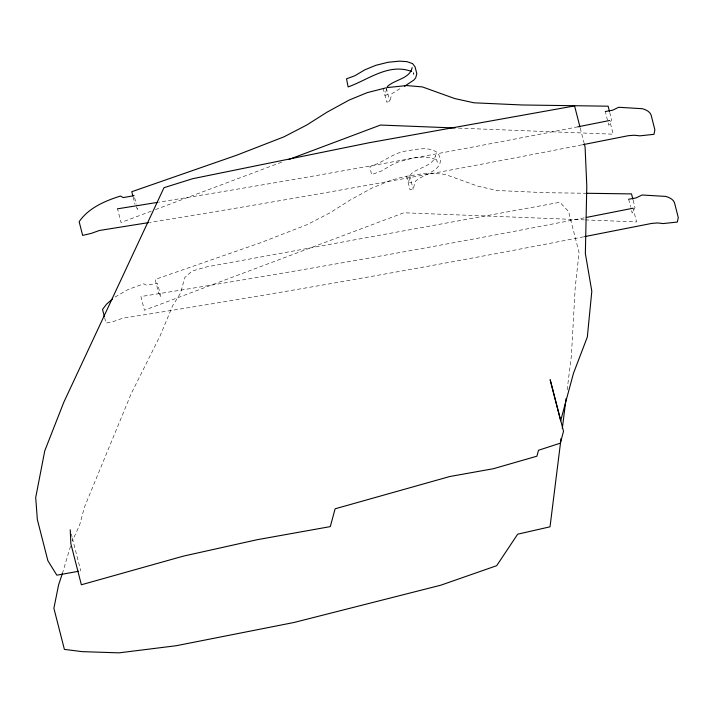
<?xml version="1.0" encoding="UTF-8"?>
<svg xmlns="http://www.w3.org/2000/svg" width="714" height="714" viewBox="0 0 714 714"><rect width="100%" height="100%" fill="white"/><g stroke="black" fill="none" stroke-linecap="round" stroke-linejoin="round"><path stroke-width="0.54" stroke-dasharray="3.57 2.68" d="M567.139 389.871L571.414 355.634L575.216 287.519L579.072 252.613L568.567 211.522L559.874 202.294L206.605 266.893L192.075 271.043L184.792 277.532L180.615 293.008L172.752 305.556L160.052 335.973L131.108 393.905L84.511 506.976L79.718 524.754L72.248 541.185M70.525 546.264L62.413 573.422M386.658 88.884L384.935 95.265L388.041 94.632M383.186 88.42L386.685 102.12L389.79 101.486L391.897 93.695L401.982 87.42M406.569 176.135L410.068 189.835L413.183 189.201L415.28 181.41C424.027 173.261 448.365 170.084 437.664 152.832C429.203 146.2 417.137 149.28 407.382 150.806C393.334 152.377 383.097 162.89 369.888 166.532L371.53 174.653L381.312 171.065L392.093 164.738L398.412 161.962L412.853 158.017L423.366 156.982L429.953 157.455L435.076 159.24L437.271 162.158L435.522 155.304C433.318 166.71 417.654 167.192 410.612 174.475L408.319 182.989L411.425 182.356M114.99 297.104L128.154 289.482L143.809 283.788L146.691 285.305L157.491 283.369L160.998 297.06L158.686 293.124L155.188 279.424L260.048 242.93L307.27 224.598L330.216 212.692L350.172 200.027L372.521 187.782L390.612 180.356L403.99 176.661L423.911 173.582L441.118 173.823L445.804 174.644L478.121 186.274L497.363 190.522L545.71 192.7L585.828 193.262M151.243 211.165L121.023 222.518L117.524 208.827M155.411 209.604L283.583 161.453M577.921 126.806C438.646 154.197 298.934 179.392 158.838 202.169M581.767 144.897C438.164 173.154 294.106 199.063 149.637 222.447M584.114 217.877C436.852 246.678 289.099 272.944 140.908 296.542L144.415 310.242L403.883 212.772L584.248 219.858M583.615 236.825C430.506 266.733 276.853 293.873 122.763 318.203L114.659 321.104L106.047 323.13L104.699 317.864M458.433 128.118L613.192 134.196L610.22 122.612M585.364 219.903L636.576 221.92L633.068 208.22M136.222 206.98L137.615 209.345L136.535 205.132M413.183 72.855L413.888 74.434L413.138 71.498M633.131 200.232L635.014 207.604L632.167 212.95L630.819 207.685M609.747 112.509L611.63 119.89L608.774 125.236L605.276 111.536M628.659 199.251L630.551 206.632M580.232 128.047L584.007 142.8M409.675 175.51L413.183 189.201M386.292 87.786L389.79 101.486M134.643 197.751L136.267 204.079M133.143 196.975L135.035 204.347M71.302 534.027L72.114 537.187M72.382 538.24L80.736 570.897"/><path stroke-width="1.07" d="M412.13 67.589C409.934 78.995 394.271 79.468 387.229 86.751M561.061 438.458L550.021 526.816L517.668 534.188L496.667 565.702L440.788 585.203L293.909 622.501L176.179 645.733L119.006 652.855L82.208 651.641L64.394 649.383L53.889 608.292L58.593 584.891L62.413 573.422M562.302 428.525L566.032 398.707M112.562 298.871L106.538 304.2L102.539 309.43L104.431 316.802M404.588 86.224L413.843 80.066L415.7 77.835L416.815 73.72L415.066 66.866L412.621 63.626L406.926 61.645L399.626 61.145L388.068 62.279L375.948 65.286L365.041 69.731L354.688 75.827L346.504 78.817L348.137 86.93C368.594 79.62 388.818 62.805 411.692 71.516M288.795 159.499L380.5 125.048L455.095 127.984M386.292 87.786L367.228 92.641L349.137 100.058L326.789 112.312L306.833 124.977L283.886 136.874L236.664 155.215L131.795 191.709L132.875 195.922M609.685 120.496L577.921 126.806M582.838 144.692L628.266 135.705L634.166 135.223L639.851 135.838L653.979 134.33L654.872 129.814L651.079 114.918C649.669 111.357 645.804 109.715 642.377 108.706L618.654 107.287L612.603 110.224L605.276 111.536M633.068 208.22L586.265 217.458M584.686 236.611L651.65 223.428L657.549 222.946L663.235 223.562L677.363 222.045L678.264 217.538L674.471 202.633C673.061 199.072 669.188 197.439 665.76 196.421L642.038 195.002L635.987 197.939L628.659 199.251M134.107 195.645L123.299 197.582L120.416 196.073C105.047 200.884 88.554 207.926 79.156 221.715L82.663 235.406L91.276 233.389L99.38 230.488L148.539 222.625M78.567 571.289L56.834 575.181L47.865 560.686L37.351 519.596L35.7 497.542L44.768 450.811L63.769 402.339L163.988 187.693L192.637 178.714L369.379 142.702L574.574 105.922L579.964 126.994M157.74 202.348L117.524 208.827M387.372 87.563L406.694 85.564L422.42 86.93L454.738 98.559L473.98 102.807L522.318 104.985L608.132 106.19L609.479 111.455M586.944 193.28L631.515 193.905L632.863 199.179M584.275 143.853L585.087 147.013L586.792 185.881L585.355 253.488L591.817 291.241L587.319 337.062L573.449 373.351L560.66 420.778L550.146 379.678L563.516 431.31L560.32 443.162L538.508 450.266L536.91 456.201L493.347 468.723L449.722 476.541L335.107 508.805L330.305 526.602L257.022 539.739L183.302 556.144L81.36 584.775L70.856 543.684L70.231 529.806"/></g></svg>
